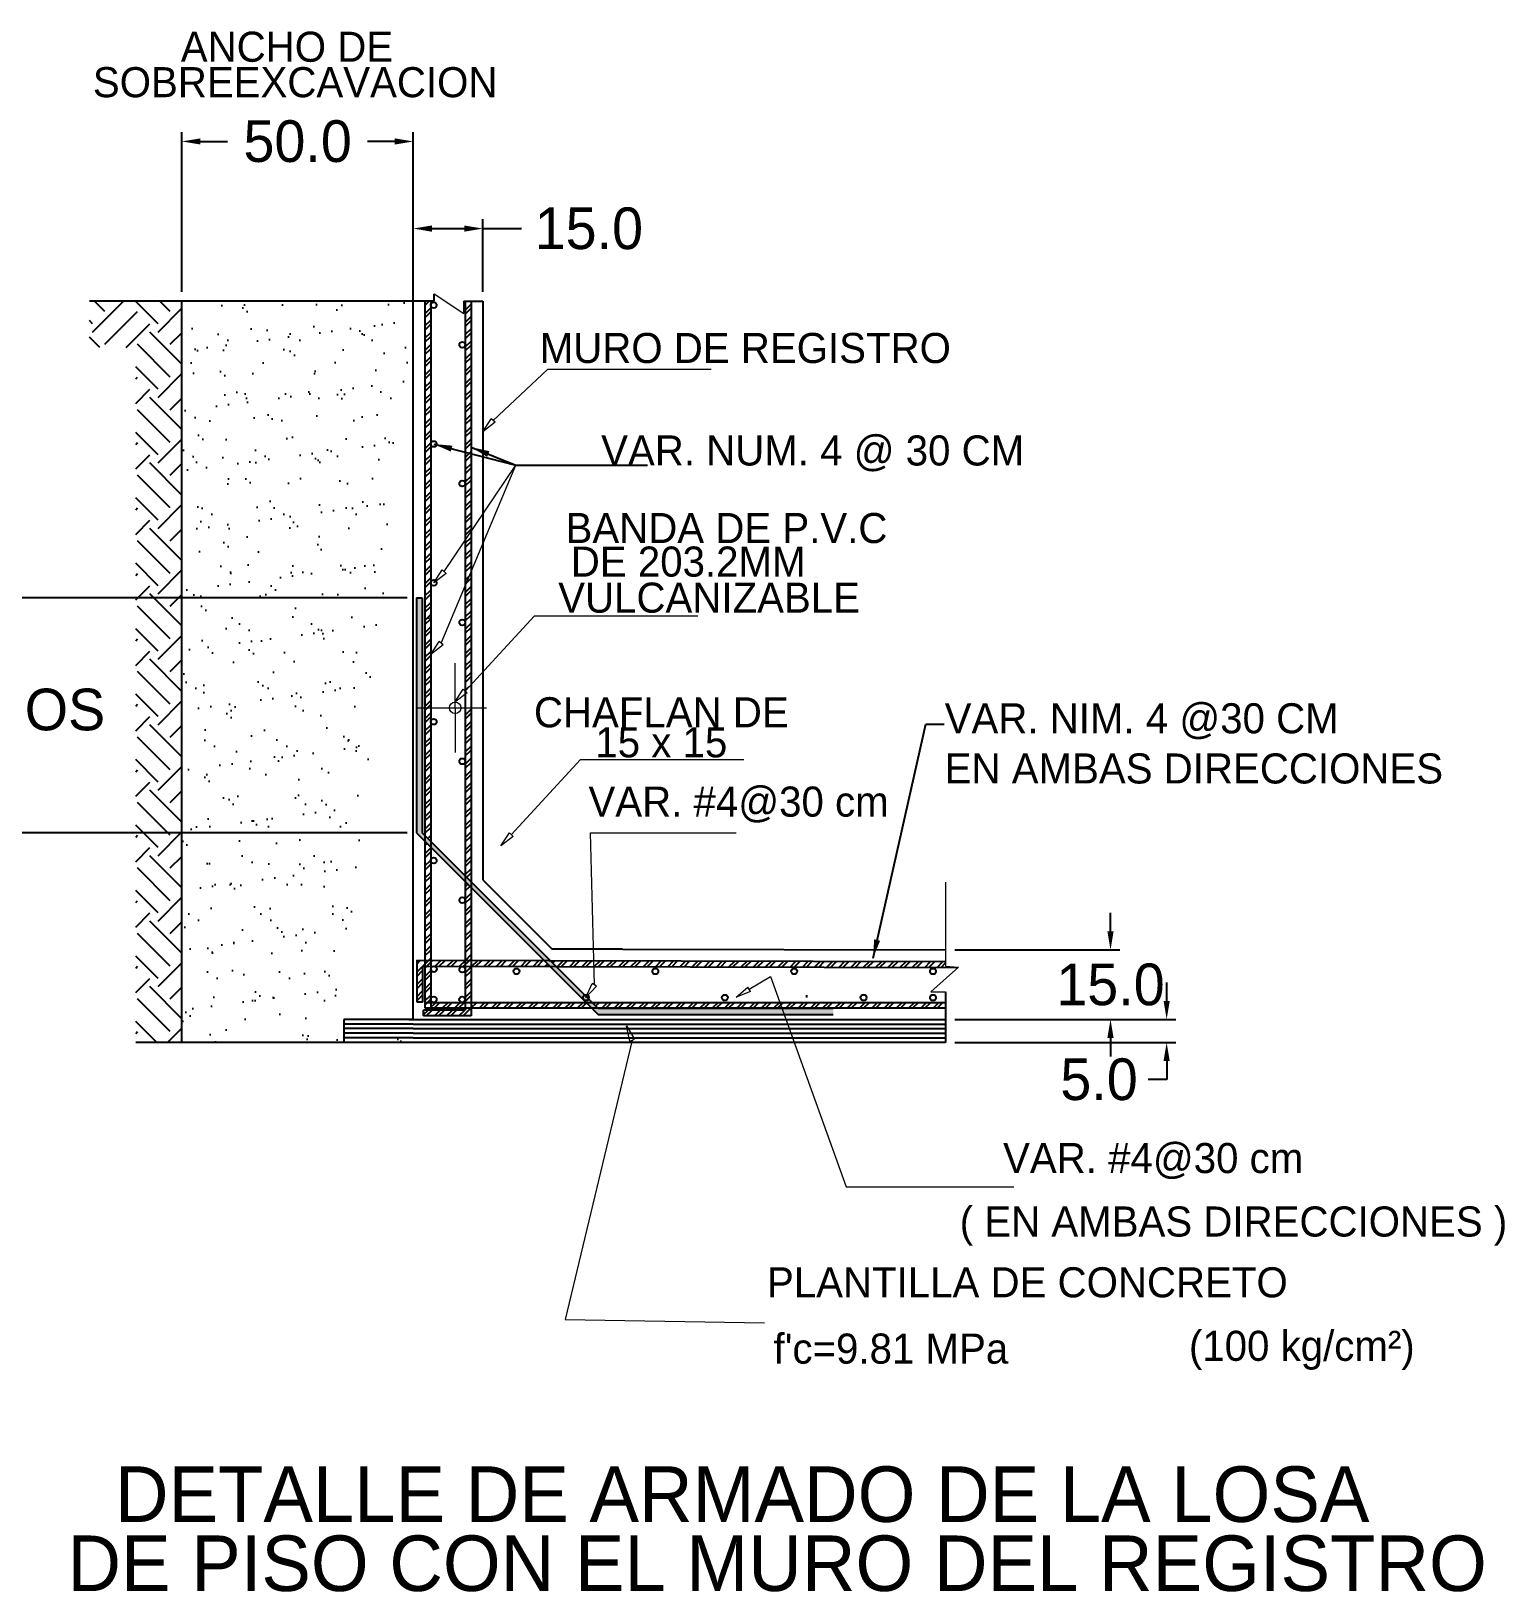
# Model space of a CAD drawing. Header units: centimetres. Extents: x 201 to 3483, y 96 to 2223.
# Drawn here: x 798.5 to 1117, y 696.7 to 1033.9 of the extents above; entities that cross this region are included whole.
import ezdxf
from ezdxf.enums import TextEntityAlignment as Align

# ---------------------------------------------------------------- set-up
doc = ezdxf.new("R2010")
doc.units = ezdxf.units.CM
doc.header["$LTSCALE"] = 10
doc.header["$MEASUREMENT"] = 0
doc.layers.get('0').update_dxf_attribs({"linetype": 'CONTINUOUS'})
doc.layers.get('DEFPOINTS').update_dxf_attribs({"color": 2, "linetype": 'CONTINUOUS'})
for name, color, linetype in [('acero', 7, 'CONTINUOUS'), ('concreto', 7, 'CONTINUOUS'), ('DIM', 7, 'CONTINUOUS'), ('MUROS', 3, 'CONTINUOUS'), ('REGISTRO', 1, 'CONTINUOUS'), ('TEXTOS', 7, 'CONTINUOUS'), ('VARILLAS', 30, 'CONTINUOUS')]:
    doc.layers.add(name, color=color, linetype=linetype)
doc.styles.get("Standard").update_dxf_attribs({"font": ''})
doc.styles.add('Zurich', font='')
doc.styles.get('Standard').set_extended_font_data('Zurich Ex BT')
doc.styles.get('Zurich').set_extended_font_data('Zurich Ex BT')
doc.dimstyles.get("Standard").update_dxf_attribs({"dimtxt": 9, "dimasz": 4, "dimexe": 2, "dimexo": 2, "dimgap": 0.09, "dimtad": 0, "dimtih": 1, "dimtoh": 1, "dimdec": 1, "dimzin": 0, "dimdsep": 46, "dimtxsty": 'Standard', "dimcen": 0.09, "dimadec": 0, "dimazin": 0, "dimtfac": 1, "dimtdec": 1, "dimtofl": 0, "dimtmove": 0, "dimatfit": 3, "dimfxl": 0, "dimtolj": 1, "dimtzin": 0, "dimarcsym": 0})
pattern_1 = [(45, (-291.69, 123.6862), (-1.3258252, 1.3258252), []), (45, (-290.8062, 123.6862), (-1.3258252, 1.3258252), [])]

# ---------------------------------------------------------------- blocks, each defined once
blk = doc.blocks.new('_ClosedBlank')
at = {"color": 0, "linetype": 'ByBlock', "lineweight": -2}
for p, q in [((-1, 0.17), (0, 0)), ((-1, 0.17), (-1, -0.17)), ((0, 0), (-1, -0.17))]:
    blk.add_line(p, q, dxfattribs=at)
blk = doc.blocks.new('*D97')
at = {"layer": 'DEFPOINTS', "color": 0}
for p in [(881.12, 991.23), (881.12, 975.53), (896.12, 975.53)]:
    blk.add_point(p, dxfattribs=at)
at = {"layer": 'DIM', "color": 0, "lineweight": -2}
for p, q in [((881.12, 977.53), (881.12, 993.23)), ((896.12, 977.53), (896.12, 993.23)), ((885.12, 991.23), (892.12, 991.23)), ((896.12, 991.23), (904.51, 991.23))]:
    blk.add_line(p, q, dxfattribs=at)
at = {"layer": 'DIM', "color": 0}
for points in [[(885.12, 991.9), (885.12, 990.56), (881.12, 991.23)], [(892.12, 991.9), (892.12, 990.56), (896.12, 991.23)]]:
    blk.add_solid(points, dxfattribs=at)
at = {"layer": 'DIM', "color": 0, "insert": (919.05, 991.23), "char_height": 9, "attachment_point": 5}
blk.add_mtext('\\A1;15.0', dxfattribs=at)
blk = doc.blocks.new('*D98')
at = {"layer": 'DEFPOINTS', "color": 0}
for p in [(881.12, 1010.06), (831.12, 975.54), (881.12, 975.54)]:
    blk.add_point(p, dxfattribs=at)
at = {"layer": 'DIM', "color": 0, "lineweight": -2}
for p, q in [((831.12, 977.54), (831.12, 1012.06)), ((881.12, 977.54), (881.12, 1012.06)), ((835.12, 1010.06), (841, 1010.06)), ((877.12, 1010.06), (871.23, 1010.06))]:
    blk.add_line(p, q, dxfattribs=at)
at = {"layer": 'DIM', "color": 0}
for points in [[(835.12, 1010.72), (835.12, 1009.39), (831.12, 1010.06)], [(877.12, 1010.72), (877.12, 1009.39), (881.12, 1010.06)]]:
    blk.add_solid(points, dxfattribs=at)
at = {"layer": 'DIM', "color": 0, "insert": (856.12, 1010.06), "char_height": 9, "attachment_point": 5}
blk.add_mtext('\\A1;50.0', dxfattribs=at)
blk = doc.blocks.new('*D99')
at = {"color": 0, "lineweight": -2}
for p, q in [((1043.91, 824.37), (1043.91, 828.37)), ((998.12, 820.37), (1045.91, 820.37)), ((998.12, 815.37), (1045.91, 815.37)), ((1043.91, 811.37), (1043.91, 807.37)), ((1043.91, 807.37), (1039.91, 807.37))]:
    blk.add_line(p, q, dxfattribs=at)
at = {"color": 0}
for points in [[(1043.24, 824.37), (1044.57, 824.37), (1043.91, 820.37)], [(1043.24, 811.37), (1044.57, 811.37), (1043.91, 815.37)]]:
    blk.add_solid(points, dxfattribs=at)
at = {"layer": 'DEFPOINTS', "color": 0}
for p in [(996.12, 820.37), (996.12, 815.37), (1043.91, 815.37)]:
    blk.add_point(p, dxfattribs=at)
at = {"color": 0, "insert": (1029.3, 807.37), "char_height": 9, "attachment_point": 5}
blk.add_mtext('\\A1;5.0', dxfattribs=at)
blk = doc.blocks.new('*D100')
at = {"color": 0, "lineweight": -2}
for p, q in [((1031.77, 839.37), (1031.77, 843.37)), ((998.12, 835.37), (1033.77, 835.37)), ((998.12, 820.37), (1033.77, 820.37)), ((1031.77, 816.37), (1031.77, 812.37))]:
    blk.add_line(p, q, dxfattribs=at)
at = {"color": 0}
for points in [[(1031.1, 839.37), (1032.44, 839.37), (1031.77, 835.37)], [(1031.1, 816.37), (1032.44, 816.37), (1031.77, 820.37)]]:
    blk.add_solid(points, dxfattribs=at)
at = {"layer": 'DEFPOINTS', "color": 0}
for p in [(996.12, 835.37), (996.12, 820.37), (1031.77, 820.37)]:
    blk.add_point(p, dxfattribs=at)
at = {"color": 0, "insert": (1031.77, 827.87), "char_height": 9, "attachment_point": 5}
blk.add_mtext('\\A1;15.0', dxfattribs=at)
blk = doc.blocks.new('*D101')
at = {"layer": 'DEFPOINTS', "color": 0}
for p in [(881.78, 911.47), (770.4, 860.69), (881.78, 860.69)]:
    blk.add_point(p, dxfattribs=at)
at = {"layer": 'DIM', "color": 0, "lineweight": -2}
for p, q in [((879.78, 911.47), (768.4, 911.47)), ((770.4, 907.47), (770.4, 892)), ((770.4, 864.69), (770.4, 882.52)), ((879.78, 860.69), (768.4, 860.69))]:
    blk.add_line(p, q, dxfattribs=at)
at = {"layer": 'DIM', "color": 0}
for points in [[(769.74, 907.47), (771.07, 907.47), (770.4, 911.47)], [(769.74, 864.69), (771.07, 864.69), (770.4, 860.69)]]:
    blk.add_solid(points, dxfattribs=at)
at = {"layer": 'DIM', "color": 0, "insert": (770.4, 887.26), "char_height": 9, "attachment_point": 5}
blk.add_mtext('\\A1;40 DIAMETROS', dxfattribs=at)

msp = doc.modelspace()

# ---------------------------------------------------------------- hatches: boundary and pattern name
h = msp.add_hatch()
h.set_pattern_fill('EARTH', color=256, scale=40, angle=45, style=0)
h.set_pattern_definition([(45, (-3029.55, -592.076), (9e-16, 14.142136), [10, -10]), (45, (-3032.202, -589.425), (9e-16, 14.142136), [10, -10]), (45, (-3034.853, -586.773), (9e-16, 14.142136), [10, -10]), (135, (-3034.853, -585.005), (-14.142136, 2e-15), [10, -10]), (135, (-3032.202, -582.354), (-14.142136, 2e-15), [10, -10]), (135, (-3029.55, -579.702), (-14.142136, 2e-15), [10, -10])])
h.paths.add_polyline_path([(831.12, 975.54), (811.12, 975.54), (811.12, 965.54), (821.12, 965.54), (821.12, 815.37), (831.12, 815.37)])
h = msp.add_hatch()
h.set_pattern_fill('AR-SAND', color=256, scale=5, style=0)
h.set_pattern_definition([(37.5, (-3029.55, -592.0764), (-0.314967, 9.634119), [0, -7.6, 0, -8.5, 0, -8.125]), (7.5, (-3029.55, -592.076), (8.848884, 14.11073), [0, -4.1, 0, -6.85, 0, -2.625]), (327.5, (-3035.7, -592.076), (15.57071, 0.028295), [0, -2.5, 0, -9, 0, -11.75]), (317.5, (-3035.7, -592.076), (15.030633, 4.388378), [0, -1.25, 0, -5.9, 0, -6.75])])
edge = h.paths.add_edge_path()
edge.add_line((881.12, 975.54), (831.12, 975.54))
edge.add_line((831.12, 815.37), (831.12, 975.54))
edge.add_line((881.12, 820.37), (881.12, 977.53))
edge.add_line((881.12, 815.37), (831.12, 815.37))
edge.add_line((866.12, 820.37), (866.12, 815.37))
edge.add_line((881.12, 820.37), (866.12, 820.37))
edge.add_line((880.12, 820.37), (866.12, 820.37))
edge.add_line((880.12, 816.37), (866.12, 816.37))
edge.add_line((880.12, 817.37), (866.12, 817.37))
edge.add_line((880.12, 818.37), (866.12, 818.37))
edge.add_line((880.12, 819.37), (866.12, 819.37))
at = {"layer": 'VARILLAS'}
h = msp.add_hatch(dxfattribs=at)
h.set_pattern_fill('ANSI32', color=256, scale=5, style=0)
h.set_pattern_definition(pattern_1)
h.paths.add_polyline_path([(884.89, 854.63, -0.019974), (884.88, 854.68, -0.019974), (884.89, 854.73), (884.89, 857.58), (883.62, 858.85), (883.62, 833.13), (884.89, 833.13)])
h.paths.add_polyline_path([(893.62, 848.85), (892.35, 850.12), (892.35, 833.11), (893.62, 833.11)])
h.paths.add_polyline_path([(884.89, 884.63, -0.039963), (884.89, 884.73), (884.89, 887.69), (883.62, 887.69), (883.62, 860.12), (884.89, 858.85)])
h.paths.add_polyline_path([(893.62, 887.69), (892.35, 887.69), (892.35, 851.39), (893.62, 850.12)])
h.paths.add_polyline_path([(893.62, 917.07), (892.35, 914.05), (892.35, 891.35), (893.62, 892.72)])
h.paths.add_polyline_path([(884.89, 914.63, -0.039963), (884.89, 914.73), (884.89, 944.63, -0.039963), (884.89, 944.73), (884.89, 974.63, -0.039963), (884.89, 974.73), (884.89, 975.54), (883.62, 975.54), (883.62, 887.69), (884.89, 887.69)])
h.paths.add_polyline_path([(893.62, 975.53), (892.35, 975.53), (892.35, 923.9), (893.62, 925.78)])
h.paths.add_polyline_path([(893.62, 925.78), (892.35, 923.9), (892.35, 914.05), (893.62, 917.07)])
msp.add_hatch(color=256, dxfattribs=at).paths.add_polyline_path([(883.05, 911.47), (881.78, 911.47), (881.78, 860.69), (883.62, 858.85), (883.62, 860.12), (883.05, 860.69)])
h = msp.add_hatch(color=256, dxfattribs=at)
h.paths.add_polyline_path([(921.05, 821.42), (971.85, 821.42), (971.85, 822.69), (921.05, 822.69), (920.55, 823.19), (919.28, 823.19)])
h.paths.add_polyline_path([(919.28, 823.19), (920.55, 823.19), (919.28, 824.46), (918.01, 824.46)])
h.paths.add_polyline_path([(918.01, 824.46), (919.28, 824.46), (915.17, 828.56), (914.61, 827.86)])
h.paths.add_polyline_path([(914.61, 827.86), (915.17, 828.56), (907.45, 836.29), (906.18, 836.29)])
h.paths.add_polyline_path([(906.18, 836.29), (907.45, 836.29), (905.55, 838.19), (904.28, 838.19)])
h.paths.add_polyline_path([(904.28, 838.19), (905.55, 838.19), (893.55, 850.19), (893.55, 848.92)])
h.paths.add_polyline_path([(893.55, 848.92), (893.55, 850.19), (892.28, 851.46), (892.28, 850.19)])
h.paths.add_polyline_path([(892.28, 850.19), (892.28, 851.46), (884.75, 858.99), (884.75, 857.72)])
h.paths.add_polyline_path([(883.55, 858.92), (884.75, 857.72), (884.75, 858.99), (883.55, 860.19)])
h = msp.add_hatch(dxfattribs=at)
h.set_pattern_fill('ANSI32', color=256, scale=5, style=0)
h.set_pattern_definition(pattern_1)
h.paths.add_polyline_path([(883.12, 831.86), (883.62, 831.86), (883.62, 833.13), (881.85, 833.13), (881.85, 824.13), (883.12, 824.13)])
h.paths.add_polyline_path([(884.89, 833.13), (883.62, 833.13), (883.62, 831.86), (884.89, 831.86)])
h.paths.add_polyline_path([(892.35, 833.11), (884.89, 833.13), (884.89, 831.86), (885.44, 831.86, -0.091836), (885.67, 831.85), (892.35, 831.84)])
h.paths.add_polyline_path([(893.62, 833.11), (892.35, 833.11), (892.35, 831.84), (893.62, 831.84)])
h.paths.add_polyline_path([(920.13, 833.05), (910.67, 833.07), (911.94, 831.79), (920.16, 831.78)])
h.paths.add_polyline_path([(918.42, 824.05), (893.62, 824.05), (893.62, 823.37), (893.62, 822.87), (919.6, 822.87)])
h.paths.add_polyline_path([(892.35, 824.05), (891.85, 824.05, -0.127213), (891.53, 824.05), (885.55, 824.05, -0.021761), (885.49, 824.05), (884.89, 824.05), (884.89, 822.87), (892.35, 822.87)])
h.paths.add_polyline_path([(884.89, 824.05), (883.62, 824.05), (883.62, 822.87), (884.89, 822.87)])
h.paths.add_polyline_path([(909.4, 833.07), (893.62, 833.11), (893.62, 831.84), (910.67, 831.8)])
h.paths.add_polyline_path([(884.89, 831.86), (883.62, 831.86), (883.62, 824.05), (884.89, 824.05), (884.89, 824.63, -0.019974), (884.88, 824.68, -0.019974), (884.89, 824.73)])
h.paths.add_polyline_path([(893.62, 831.84), (892.35, 831.84), (892.35, 824.05), (893.62, 824.05), (893.62, 824.77)])
h.paths.add_polyline_path([(893.62, 822.87), (892.35, 822.87), (892.35, 822.37), (883.35, 822.37), (883.35, 821.1), (893.62, 821.1)])
h.paths.add_polyline_path([(960.34, 824.05), (919.69, 824.05), (920.87, 822.87), (960.76, 822.87)])
h = msp.add_hatch(dxfattribs=at)
h.set_pattern_fill('ANSI32', color=256, scale=5, style=0)
h.set_pattern_definition(pattern_1)
h.paths.add_polyline_path([(996.12, 832.87), (920.13, 833.05), (920.16, 831.78), (998.81, 831.59), (998.9, 831.68), (996.12, 831.87)])
h = msp.add_hatch(dxfattribs=at)
h.set_pattern_fill('ANSI32', color=256, scale=5, style=0)
h.set_pattern_definition(pattern_1)
h.paths.add_polyline_path([(996.12, 824.05), (960.34, 824.05), (960.76, 822.87), (996.12, 822.87)])

# ---------------------------------------------------------------- linework, layer by layer
for p, q in [((831.12, 975.54), (811.12, 975.54)), ((884.62, 907.09), (884.12, 907.09)), ((885.03, 843.3), (885.03, 843.3)), ((966.12, 825.07), (966.12, 825.57)), ((881.12, 820.37), (866.12, 820.37)), ((866.12, 820.37), (866.12, 815.37)), ((880.12, 820.37), (866.12, 820.37)), ((880.12, 820.37), (995.12, 820.37)), ((881.12, 820.37), (996.12, 820.37)), ((881.12, 820.37), (996.12, 820.37)), ((831.12, 815.37), (821.12, 815.37))]:
    msp.add_line(p, q)
at = {"lineweight": 5}
msp.add_line((996.12, 831.87), (998.9, 831.68), dxfattribs=at)
at = {"layer": 'concreto'}
for p, q in [((881.12, 820.37), (866.12, 820.37)), ((881.12, 819.37), (866.12, 819.37)), ((880.12, 819.37), (866.12, 819.37)), ((881.12, 819.37), (866.12, 819.37)), ((881.12, 819.37), (996.12, 819.37)), ((881.12, 818.37), (866.12, 818.37)), ((880.12, 818.37), (866.12, 818.37)), ((881.12, 818.37), (866.12, 818.37)), ((881.12, 817.37), (866.12, 817.37)), ((880.12, 817.37), (866.12, 817.37)), ((881.12, 817.37), (866.12, 817.37)), ((881.12, 816.37), (866.12, 816.37)), ((880.12, 816.37), (866.12, 816.37)), ((881.12, 816.37), (866.12, 816.37)), ((881.12, 818.37), (996.12, 818.37)), ((881.12, 817.37), (996.12, 817.37)), ((881.12, 816.37), (996.12, 816.37))]:
    msp.add_line(p, q, dxfattribs=at)
at = {"layer": 'MUROS', "lineweight": 5}
msp.add_line((881.91, 887.69), (896.91, 887.69), dxfattribs=at)
at = {"layer": 'REGISTRO'}
for p, q in [((831.12, 815.37), (831.12, 975.54)), ((881.12, 975.54), (831.12, 975.54)), ((881.12, 820.37), (881.12, 977.53)), ((885.62, 975.54), (881.12, 975.54)), ((885.62, 975.53), (885.62, 977.12)), ((892.02, 975.53), (896.12, 975.53)), ((896.12, 975.53), (896.12, 850.53)), ((926.34, 835.53), (911.12, 835.53)), ((926.34, 835.53), (996.12, 835.37)), ((996.12, 826.31), (996.12, 820.37)), ((881.12, 820.37), (996.12, 820.37)), ((996.12, 820.37), (996.12, 815.37)), ((996.12, 815.37), (831.12, 815.37)), ((881.12, 815.37), (831.12, 815.37))]:
    msp.add_line(p, q, dxfattribs=at)
at = {"layer": 'REGISTRO', "lineweight": 5}
for p, q in [((885.62, 977.12), (892.02, 972.91)), ((892.02, 972.91), (892.02, 975.54)), ((996.12, 850.05), (996.12, 831.87)), ((998.9, 831.68), (992.96, 826.31)), ((992.96, 826.31), (996.12, 826.31))]:
    msp.add_line(p, q, dxfattribs=at)
at = {"layer": 'TEXTOS'}
msp.add_line((903.29, 940.1), (931.7, 940.1), dxfattribs=at)
at = {"layer": 'TEXTOS', "lineweight": 5}
for points in [[(898.36, 949.75), (910.21, 960.82), (945.51, 960.82)], [(887.13, 901.65), (903.29, 940.1)], [(887.77, 917.12), (903.29, 940.1)], [(892.31, 891.3), (907.27, 907.53), (942.57, 907.53)], [(902.28, 860.27), (917.25, 876.5), (952.54, 876.5)], [(920.26, 827.82), (919.44, 860.64), (950.89, 860.64)], [(953.7, 826.87), (958.33, 829.63), (974.66, 784.21), (1010.85, 784.21)], [(928.4, 815.89), (913.92, 755.54), (956.97, 754.77)]]:
    msp.add_lwpolyline(points, dxfattribs=at)
at = {"layer": 'VARILLAS'}
for p, q in [((883.62, 975.55), (883.62, 822.87)), ((884.89, 975.55), (884.89, 822.87)), ((892.35, 975.54), (892.35, 822.37)), ((893.62, 975.53), (893.62, 821.1)), ((881.78, 911.47), (881.78, 860.69)), ((881.78, 911.47), (883.05, 911.47)), ((883.05, 911.47), (883.05, 860.69)), ((881.78, 860.69), (921.05, 821.42)), ((921.05, 822.69), (883.05, 860.69)), ((896.12, 850.53), (911.12, 835.53)), ((881.85, 833.13), (996.12, 832.87)), ((881.85, 833.13), (881.85, 824.13)), ((883.12, 831.86), (998.81, 831.59)), ((883.12, 831.86), (883.12, 824.12)), ((881.85, 824.13), (883.12, 824.13)), ((883.62, 824.05), (996.12, 824.05)), ((883.62, 822.87), (996.12, 822.87)), ((893.62, 824.77), (893.62, 823.37)), ((892.35, 822.37), (883.35, 822.37)), ((883.35, 821.1), (883.35, 822.37)), ((893.62, 821.1), (883.35, 821.1)), ((971.85, 822.69), (921.05, 822.69)), ((921.05, 821.42), (971.85, 821.42))]:
    msp.add_line(p, q, dxfattribs=at)
at = {"layer": 'VARILLAS', "lineweight": 5}
for q in [(890.16, 897.36), (890.16, 878.02)]:
    msp.add_line((890.16, 887.69), q, dxfattribs=at)
at = {"layer": 'VARILLAS'}
for centre in [(885.52, 974.68), (891.7, 966.13), (885.52, 944.68), (891.7, 936.13), (885.52, 914.68), (891.7, 906.13), (885.52, 884.68), (891.7, 876.13), (885.52, 854.68), (891.7, 846.13), (885.55, 831.23), (891.7, 831.13), (903.42, 830.75), (933.42, 830.75), (963.42, 830.75), (993.42, 830.75), (885.52, 824.68), (891.69, 824.66), (918.42, 825.06), (948.42, 825.06), (978.42, 825.06), (993.42, 825.06)]:
    msp.add_circle(centre, 0.635, dxfattribs=at)
at = {"layer": 'VARILLAS', "lineweight": 5}
msp.add_circle((890.16, 887.69), 1.25, dxfattribs=at)

# ---------------------------------------------------------------- block references
at = {"layer": 'DIM', "lineweight": 5, "xscale": 3.315649865969803, "yscale": 3.315649865880914, "zscale": 3.315649865875882, "rotation": 227.3202943381092}
msp.add_blockref('_ClosedBlank', (890.06, 888.87), dxfattribs=at)
at = {"layer": 'TEXTOS', "lineweight": 5, "yscale": 3.315649865880914, "zscale": 3.315649865875882}
for p, xscale, rotation in [((896.12, 947.32), 3.315649865969803, 227.3202943381092), ((885.52, 914.68), 3.315649865969803, 227.3202943381092), ((884.89, 899.21), 3.315649865969803, 227.3202943381092), ((900.04, 857.83), 3.315649865969803, 227.3202943381092), ((918.42, 825.06), 3.31564986591745, 236.3658520891741), ((950.85, 825.17), 3.315649865814426, 210.7878705434696), ((927.21, 818.99), 3.315649865885175, 111.1240583494346)]:
    msp.add_blockref('_ClosedBlank', p, dxfattribs=dict(at, xscale=xscale, rotation=rotation))

# ---------------------------------------------------------------- texts
at = {"style": 'Zurich'}
for s, p in [('PLANTILLA DE CONCRETO', (957.54, 760.31)), ("f'c=9.81 MPa", (958.97, 745.99)), ('(100 kg/cm²)', (1048.72, 746.59))]:
    msp.add_text(s, height=6.5, dxfattribs=at).set_placement(p)
at = {"layer": 'acero', "insert": (995.94, 888.67), "char_height": 6.5, "width": 185.1845, "attachment_point": 1}
msp.add_mtext('\\A1;VAR. NIM. 4 @30 CM \\PEN AMBAS DIRECCIONES', dxfattribs=at)
at = {"layer": 'TEXTOS', "lineweight": 5}
for s, p in [('ANCHO DE ', (855.02, 1030.52)), ('            SOBREEXCAVACION           ', (854.38, 1022.86)), ('MURO DE REGISTRO', (952.86, 965.43)), ('VAR. NUM. 4 @ 30 CM', (967.41, 943.29)), ('            BANDA DE P.V.C           ', (947.58, 926.53)), ('DE 203.2MM', (940.51, 919.28)), ('            VULCANIZABLE      ', (937.79, 911.49)), ('CHAFLAN DE', (934.71, 886.72)), ('15 x 15', (934.71, 880.23))]:
    msp.add_text(s, height=6.5, dxfattribs=at).set_placement(p, align=Align.MIDDLE_CENTER)
for s, height, p in [('VAR. #4@30 cm', 6.5, (918.97, 864.17)), ('VAR. #4@30 cm', 6.5, (1008.56, 787.16)), ('( EN AMBAS DIRECCIONES )', 6.5, (999.19, 773.45)), ('DETALLE DE ARMADO DE LA LOSA', 12, (816.63, 711.79)), ('DE PISO CON EL MURO DEL REGISTRO', 12, (806.37, 696.86))]:
    msp.add_text(s, height=height, dxfattribs=at).set_placement(p)

# ---------------------------------------------------------------- dimensions: what is measured, and where the dimension line sits
for base, p1, p2, picture, middle in [((1031.77, 820.37), (996.12, 835.37), (996.12, 820.37), '*D100', (1031.77, 827.87)), ((1043.91, 815.37), (996.12, 820.37), (996.12, 815.37), '*D99', (1029.3, 807.37))]:
    dim = msp.add_linear_dim(base=base, p1=p1, p2=p2, angle=90, dimstyle='Standard')
    dim.commit()
    dim.dimension.update_dxf_attribs({"geometry": picture, "text_midpoint": middle, "dimtype": 160})
at = {"layer": 'DIM'}
dim = msp.add_linear_dim(base=(881.12, 1010.06), p1=(831.12, 975.54), p2=(881.12, 975.54), dimstyle='Standard', dxfattribs=at)
dim.commit()
dim.dimension.update_dxf_attribs({"geometry": '*D98', "text_midpoint": (856.12, 1010.06), "dimtype": 160})
dim = msp.add_linear_dim(base=(881.12, 991.23), p1=(896.12, 975.53), p2=(881.12, 975.53), angle=180, dimstyle='Standard', dxfattribs=at)
dim.commit()
dim.dimension.update_dxf_attribs({"geometry": '*D97', "text_midpoint": (919.05, 991.23), "dimtype": 160})
dim = msp.add_linear_dim(base=(770.4, 860.69), p1=(881.78, 911.47), p2=(881.78, 860.69), angle=90, text='40 DIAMETROS', dimstyle='Standard', dxfattribs=at)
dim.commit()
dim.dimension.update_dxf_attribs({"geometry": '*D101', "text_midpoint": (770.4, 887.26), "dimtype": 160})

# ---------------------------------------------------------------- leaders
at = {"layer": 'acero'}
for points in [[(885.52, 944.68), (903.29, 940.1)], [(893.62, 944.01), (903.29, 940.1)], [(980.46, 833.6), (991.85, 884.17), (995.85, 884.17)]]:
    msp.add_leader(points, dimstyle='Standard', override={"dimgap": 0.09, "dimtad": 0}, dxfattribs=at)

doc.saveas('drawing.dxf')
